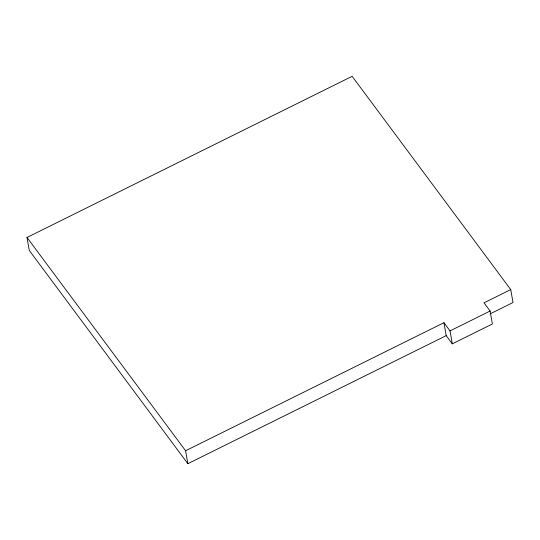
<?xml version="1.0" encoding="UTF-8"?>
<svg xmlns="http://www.w3.org/2000/svg" width="540" height="540" viewBox="0 0 540 540"><rect width="100%" height="100%" fill="white"/><g stroke="black" fill="none" stroke-linecap="round" stroke-linejoin="round"><path stroke-width="0.81" d="M187.859 463.698L185.598 450.758L443.934 322.704L446.189 335.644L187.859 463.698L29.261 250.412L27 237.472L352.141 76.302L510.739 289.589L513 302.528L489.989 313.936M510.739 289.589L484.015 302.832L490.118 311.033L492.379 323.98L452.291 343.845L446.189 335.644M452.291 343.845L450.029 330.905L490.118 311.033M443.934 322.704L450.029 330.905M27 237.472L185.598 450.758"/></g></svg>
